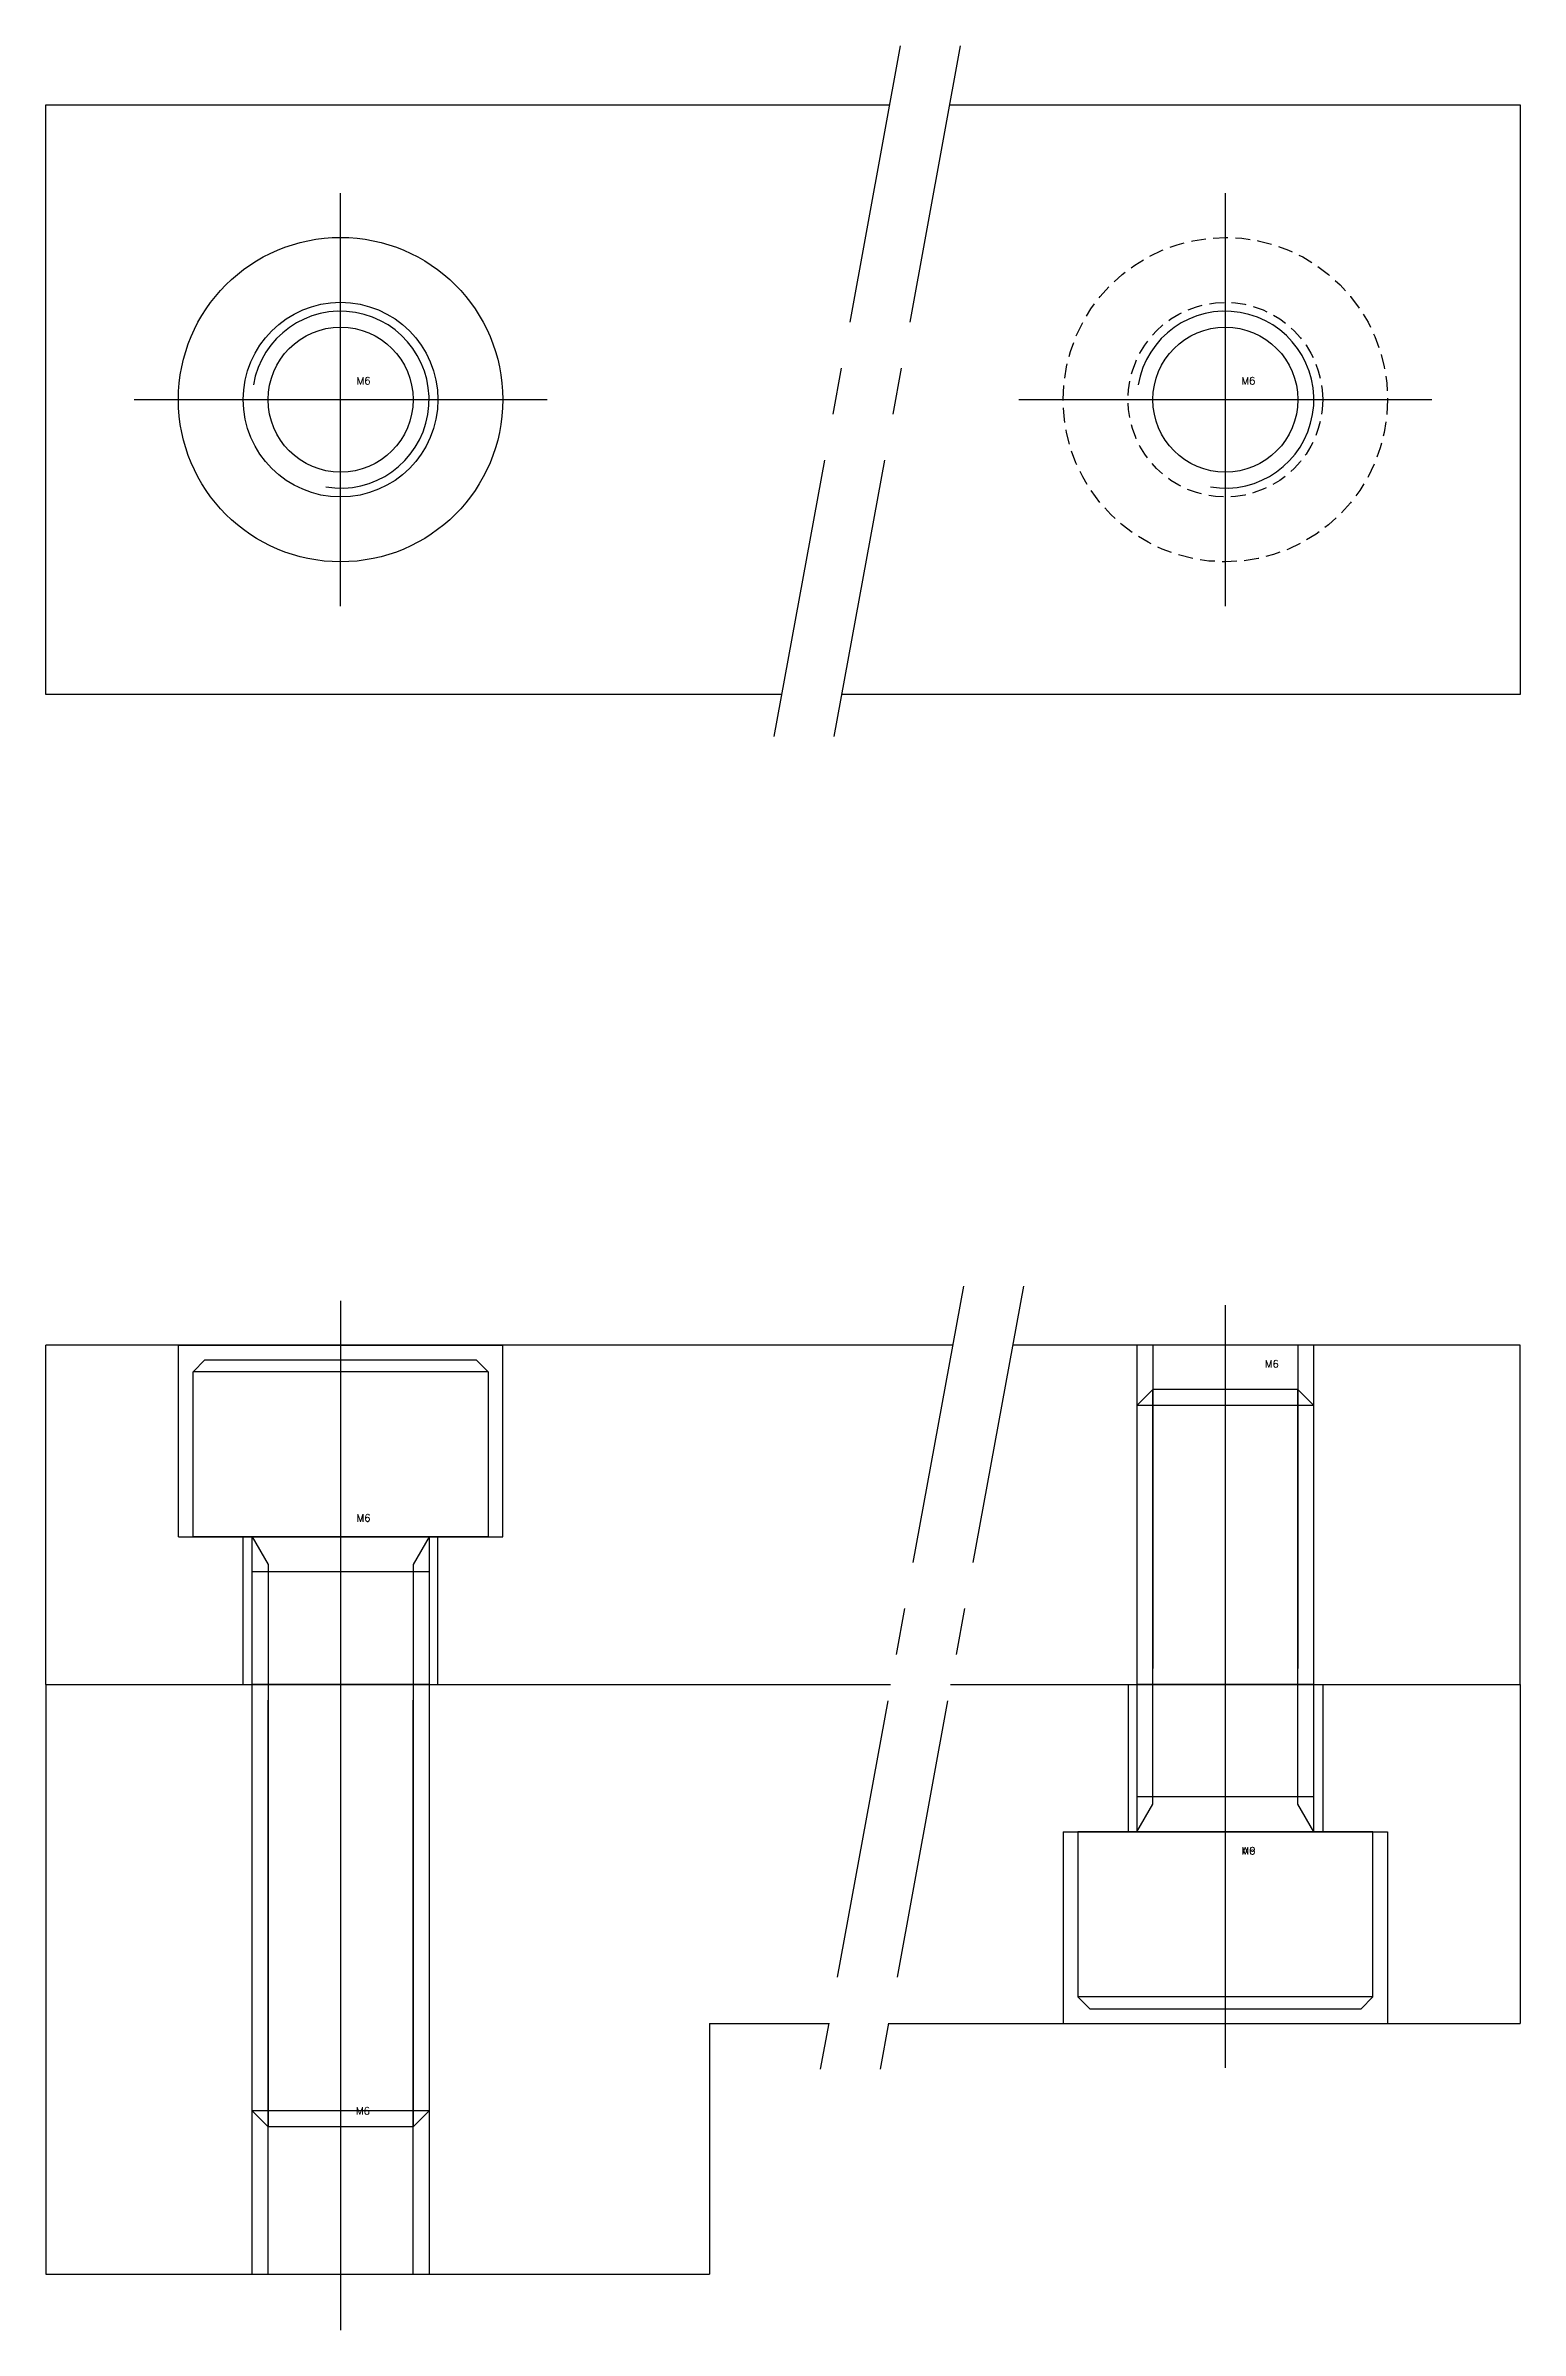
# Model space of a CAD drawing. Header units: millimetres. Extents: x 5766 to 6073, y 5599 to 5676.
# Drawn here: x 5766.4 to 5816.4, y 5598.9 to 5676.3 of the extents above; entities that cross this region are included whole.
import ezdxf

# ---------------------------------------------------------------- set-up
doc = ezdxf.new("R2010")
doc.units = ezdxf.units.MM
for name, pattern in [('CENTER', [50.8, 31.75, -6.35, 6.35, -6.35]), ('CENTER2', [28.575, 19.05, -3.175, 3.175, -3.175]), ('DASHED', [0.75, 0.5, -0.25]), ('HIDDEN', [9.525, 6.35, -3.175])]:
    doc.linetypes.add(name, pattern=pattern)
doc.layers.add('1', color=220, linetype='CENTER')
doc.layers.add('3', color=223, linetype='HIDDEN')
doc.styles.get("Standard").update_dxf_attribs({"font": 'romans.shx', "bigfont": 'whgtxt.shx'})

# ---------------------------------------------------------------- blocks, each defined once
blk = doc.blocks.new('A$C724fccac')
at = {"color": 3}
for p, q in [((0, 27.1), (0.4, 27.5)), ((0.4, 27.5), (9.6, 27.5)), ((9.6, 27.5), (10, 27.1)), ((10, 27.1), (0, 27.1)), ((0, 21.5), (0, 27.1)), ((10, 27.1), (10, 21.5)), ((10, 21.5), (0, 21.5)), ((2, 2.041), (2, 21.5)), ((8, 21.5), (8, 2.041)), ((8, 20.312), (2, 20.312)), ((2.541, 1.5), (2, 2.041)), ((8, 2.041), (2, 2.041)), ((8, 2.041), (7.459, 1.5)), ((7.459, 1.5), (2.541, 1.5))]:
    blk.add_line(p, q, dxfattribs=at)
at = {"layer": '1', "color": 3, "ltscale": 4}
blk.add_line((5, 29), (5, 0), dxfattribs=at)
at = {"layer": '1', "color": 3, "linetype": 'ByBlock'}
for p, q in [((2, 21.5), (2.541, 20.562)), ((8, 21.5), (7.459, 20.562)), ((2.541, 20.562), (2.541, 1.5)), ((7.459, 20.562), (7.459, 1.5))]:
    blk.add_line(p, q, dxfattribs=at)
at = {"layer": '3', "color": 3}
blk.add_text('M6', height=0.25, dxfattribs=at).set_placement((5.544, 22.016))
blk = doc.blocks.new('A$Ce37e9459')
at = {"color": 3}
for p, q in [((0, 22.1), (0.4, 22.5)), ((0.4, 22.5), (9.6, 22.5)), ((9.6, 22.5), (10, 22.1)), ((10, 22.1), (0, 22.1)), ((0, 16.5), (0, 22.1)), ((10, 22.1), (10, 16.5)), ((10, 16.5), (0, 16.5)), ((2, 2.041), (2, 16.5)), ((8, 16.5), (8, 2.041)), ((8, 15.312), (2, 15.312)), ((2.541, 1.5), (2, 2.041)), ((8, 2.041), (2, 2.041)), ((8, 2.041), (7.459, 1.5)), ((7.459, 1.5), (2.541, 1.5))]:
    blk.add_line(p, q, dxfattribs=at)
at = {"layer": '1', "color": 3, "ltscale": 4}
blk.add_line((5, 24), (5, 0), dxfattribs=at)
at = {"layer": '1', "color": 3, "linetype": 'ByBlock'}
for p, q in [((2, 16.5), (2.541, 15.562)), ((8, 16.5), (7.459, 15.562)), ((2.541, 15.562), (2.541, 1.5)), ((7.459, 15.562), (7.459, 1.5))]:
    blk.add_line(p, q, dxfattribs=at)
at = {"layer": '3', "color": 3}
blk.add_text('M6', height=0.25, dxfattribs=at).set_placement((5.544, 17.016))

msp = doc.modelspace()

# ---------------------------------------------------------------- linework, layer by layer
at = {"color": 1, "linetype": 'CENTER2', "ltscale": 0.5}
for p, q in [((5795.351, 5676.328), (5790.959, 5652.328)), ((5797.384, 5676.328), (5792.992, 5652.328)), ((5797.495, 5634.272), (5792.554, 5607.272)), ((5799.528, 5634.272), (5794.587, 5607.272))]:
    msp.add_line(p, q, dxfattribs=at)
for p, q in [((5766.374, 5674.328), (5794.985, 5674.328)), ((5766.374, 5654.328), (5766.374, 5674.328)), ((5797.018, 5674.328), (5816.374, 5674.328)), ((5816.374, 5674.328), (5816.374, 5654.328)), ((5791.325, 5654.328), (5766.374, 5654.328)), ((5816.374, 5654.328), (5793.358, 5654.328)), ((5766.374, 5620.772), (5766.374, 5632.272)), ((5797.129, 5632.272), (5766.374, 5632.272)), ((5816.374, 5632.272), (5799.162, 5632.272)), ((5803.915, 5632.272), (5803.915, 5621.313)), ((5808.833, 5632.272), (5808.833, 5621.313)), ((5816.374, 5620.772), (5816.374, 5632.272)), ((5766.374, 5620.772), (5766.374, 5600.772)), ((5766.374, 5620.772), (5795.024, 5620.772)), ((5779.374, 5620.772), (5773.374, 5620.772)), ((5773.374, 5620.772), (5779.374, 5620.772)), ((5797.058, 5620.772), (5816.374, 5620.772)), ((5809.374, 5620.772), (5803.374, 5620.772)), ((5803.374, 5620.772), (5809.374, 5620.772)), ((5816.374, 5620.772), (5816.374, 5609.272)), ((5773.915, 5600.772), (5773.915, 5620.23)), ((5778.833, 5600.772), (5778.833, 5620.23)), ((5788.878, 5609.272), (5792.92, 5609.272)), ((5788.878, 5609.272), (5788.878, 5600.772)), ((5794.953, 5609.272), (5816.374, 5609.272)), ((5766.374, 5600.772), (5788.878, 5600.772))]:
    msp.add_line(p, q)
at = {"color": 4}
for p, q in [((5770.874, 5632.272), (5781.874, 5632.272)), ((5770.874, 5625.772), (5770.874, 5632.272)), ((5781.874, 5625.772), (5781.874, 5632.272)), ((5770.874, 5625.772), (5781.874, 5625.772)), ((5773.074, 5620.772), (5773.074, 5625.772)), ((5779.674, 5620.772), (5779.674, 5625.772)), ((5773.074, 5620.772), (5779.674, 5620.772)), ((5803.074, 5620.772), (5803.074, 5615.772)), ((5803.074, 5620.772), (5809.674, 5620.772)), ((5803.074, 5620.772), (5809.674, 5620.772)), ((5809.674, 5620.772), (5809.674, 5615.772)), ((5800.874, 5615.772), (5811.874, 5615.772)), ((5800.874, 5615.772), (5800.874, 5609.272)), ((5811.874, 5615.772), (5811.874, 5609.272)), ((5800.874, 5609.272), (5811.874, 5609.272))]:
    msp.add_line(p, q, dxfattribs=at)
for radius in [5.5, 3.3]:
    msp.add_circle((5776.374, 5664.328), radius, dxfattribs=at)
at = {"color": 4, "linetype": 'DASHED'}
for radius in [5.5, 3.3]:
    msp.add_circle((5806.374, 5664.328), radius, dxfattribs=at)
for centre in [(5776.374, 5664.328), (5806.374, 5664.328)]:
    msp.add_circle(centre, 2.459)
at = {"layer": '1', "ltscale": 4}
for p, q in [((5776.374, 5657.328), (5776.374, 5671.328)), ((5806.374, 5657.328), (5806.374, 5671.328)), ((5776.374, 5659.828), (5776.374, 5668.828)), ((5806.374, 5659.828), (5806.374, 5668.828)), ((5769.374, 5664.328), (5783.374, 5664.328)), ((5771.874, 5664.328), (5780.874, 5664.328)), ((5799.374, 5664.328), (5813.374, 5664.328)), ((5801.874, 5664.328), (5810.874, 5664.328)), ((5776.374, 5633.772), (5776.374, 5619.272)), ((5806.374, 5607.772), (5806.374, 5633.629)), ((5776.374, 5623.772), (5776.374, 5598.872))]:
    msp.add_line(p, q, dxfattribs=at)
at = {"layer": '1', "linetype": 'ByBlock'}
for p, q in [((5803.374, 5632.272), (5803.374, 5620.772)), ((5809.374, 5620.772), (5809.374, 5632.272)), ((5773.374, 5600.772), (5773.374, 5620.772)), ((5779.374, 5620.772), (5779.374, 5600.772))]:
    msp.add_line(p, q, dxfattribs=at)
at = {"layer": '1', "ltscale": 2}
msp.add_line((5776.374, 5623.272), (5776.374, 5601.605), dxfattribs=at)
at = {"layer": '1', "linetype": 'ByBlock'}
for centre in [(5776.374, 5664.328), (5806.374, 5664.328)]:
    msp.add_arc(centre, 3, 260.40593, 170.40593, dxfattribs=at)

# ---------------------------------------------------------------- block references
msp.add_blockref('A$C724fccac', (5771.374, 5604.272))
at = {"xscale": -1, "rotation": 180}
msp.add_blockref('A$Ce37e9459', (5801.374, 5632.272), dxfattribs=at)

# ---------------------------------------------------------------- texts
at = {"layer": '3'}
for p in [(5776.919, 5664.844), (5806.919, 5664.844), (5807.715, 5631.511), (5776.919, 5626.287), (5806.919, 5615.006), (5776.897, 5606.183)]:
    msp.add_text('M6', height=0.25, dxfattribs=at).set_placement(p)

doc.saveas('drawing.dxf')
